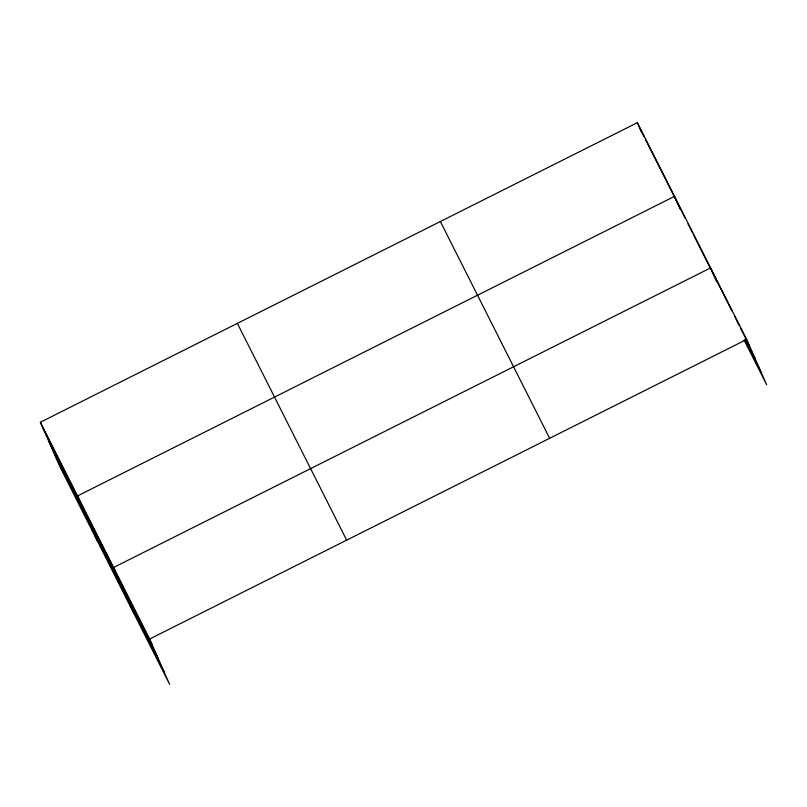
<?xml version="1.0" encoding="UTF-8"?>
<svg xmlns="http://www.w3.org/2000/svg" width="807" height="807" viewBox="0 0 807 807"><rect width="100%" height="100%" fill="white"/><g stroke="black" fill="none" stroke-linecap="round" stroke-linejoin="round"><path stroke-width="1.21" d="M40.35 422.243L149.638 639.023L169.621 684.336L60.343 467.556L40.35 422.243L637.379 122.664L746.657 339.444L766.65 384.757L744.115 340.05M149.638 639.023L746.657 339.444M640.143 128.928L644.077 136.746M645.207 138.975L685.183 218.283M688.008 223.872L692.507 232.809M693.637 235.049L731.959 311.058M734.774 316.647L739.283 325.584M740.412 327.824L749.421 345.709M745.527 339.596L755.11 358.601M744.629 339.454L760.971 371.876M440.36 221.522L549.648 438.302M237.369 323.375L346.657 540.155M43.114 428.507L152.402 645.287M48.793 441.389L158.081 658.179M54.654 454.674L163.942 671.454M716.677 281.693L710.594 267.904L113.575 567.482L133.559 612.806M680.14 209.074L674.531 196.363L77.512 495.942L97.496 541.265M637.379 122.664L641.555 132.146"/></g></svg>
